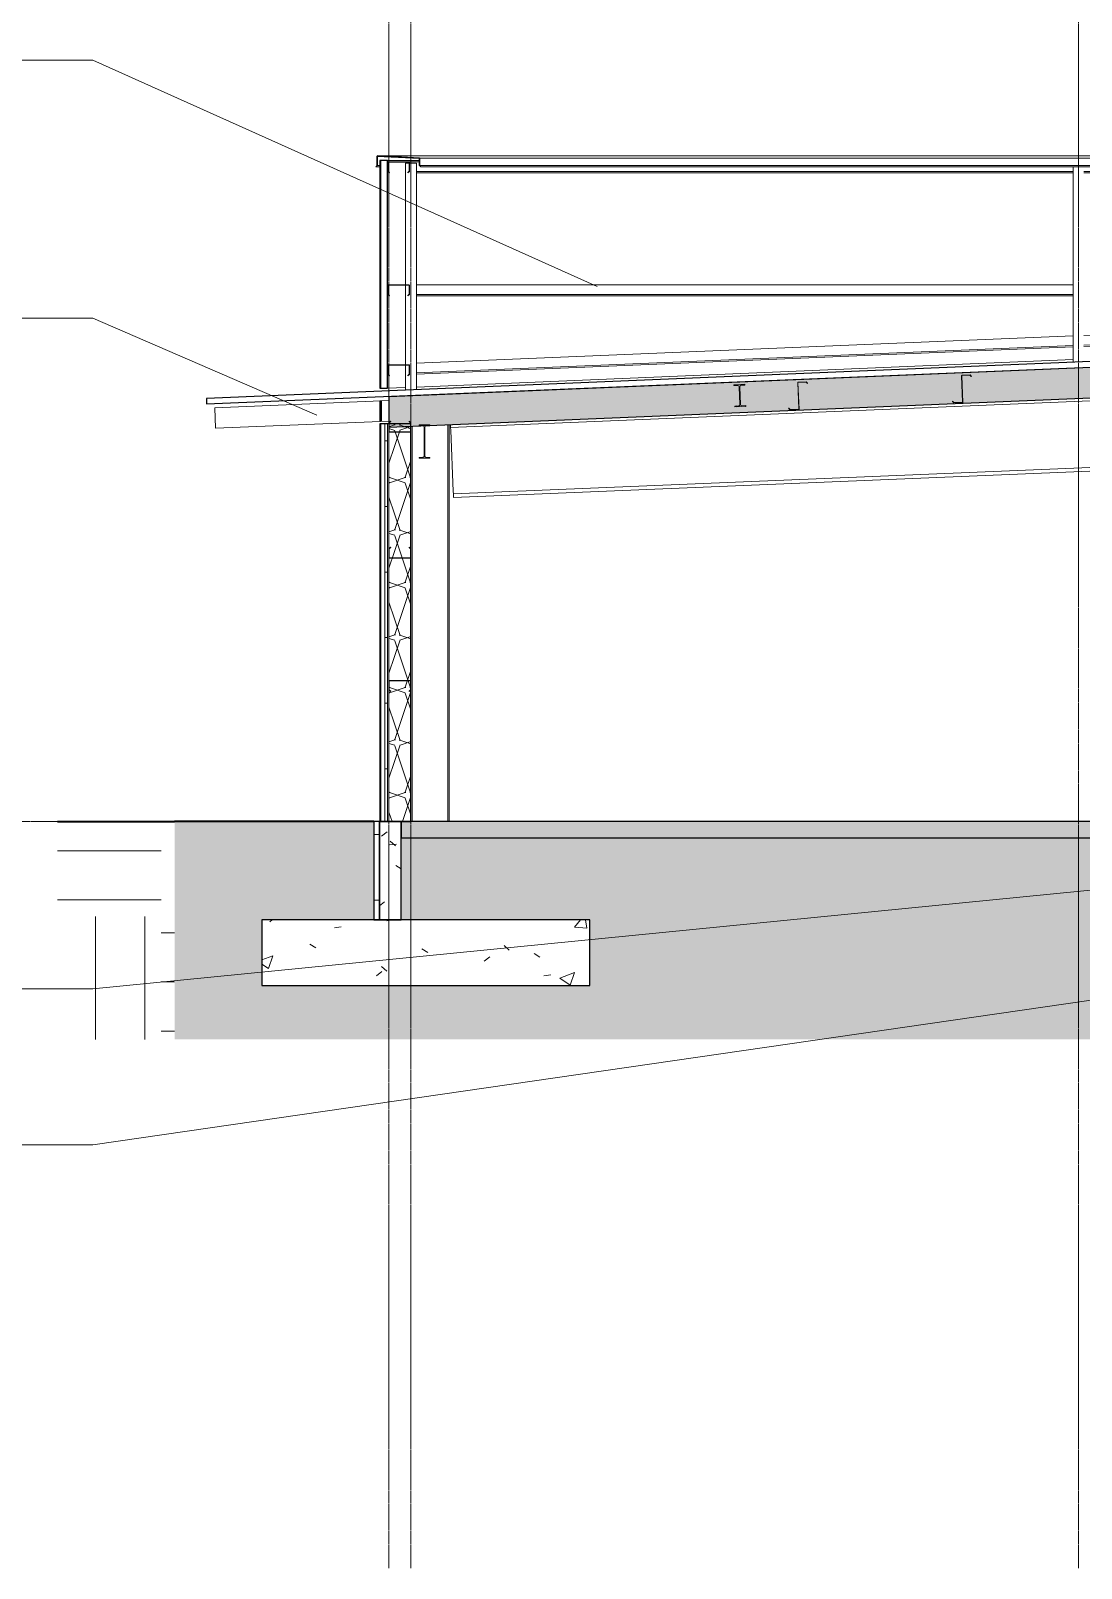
# Model space of a CAD drawing. Header units: inches. Extents: x -23445 to -52, y -314 to 853.
# Drawn here: x -5341 to -4957, y -273 to 289 of the extents above; entities that cross this region are included whole.
import ezdxf

# ---------------------------------------------------------------- set-up
doc = ezdxf.new("R2010")
doc.units = ezdxf.units.IN
doc.header["$MEASUREMENT"] = 0
doc.linetypes.add('Grid Line 1_2_', pattern=[0.8749999999999999, 0.4999999999999999, -0.125, 0.125, -0.125])
for name, color, linetype, lineweight in [('A-ANNO-IDEN', 131, 'Continuous', 9), ('A-CLNG', 13, 'Continuous', 9), ('A-CLNG-PATT', 13, 'Continuous', 9), ('A-FLOR', 192, 'Continuous', 9), ('A-FLOR-LEVL', 51, 'Continuous', 9), ('A-FLOR-PATT', 8, 'Continuous', 25), ('A-ROOF', 132, 'Continuous', 9), ('A-WALL', 113, 'Continuous', 9), ('A-WALL-PATT', 111, 'Continuous', 25), ('C-TOPO', 7, 'Continuous', 9), ('I-WALL', 2, 'Continuous', 9), ('L-SITE-WALL', 31, 'Continuous', 9), ('S-BEAM', 12, 'Continuous', 9), ('S-COLS', 52, 'Continuous', 9), ('S-FNDN', 32, 'Continuous', 9), ('S-GRID', 1, 'Continuous', 9)]:
    doc.layers.add(name, color=color, linetype=linetype, lineweight=lineweight)
pattern_1 = [(49.99999999999999, (-5053.144, 67.247), (55.08540092433552, -4.819842010399984), [5.76, -63.36]), (355, (-5053.144, 67.247), (-10.65568887076341, 57.76853117995548), [4.608000000000001, -50.688]), (100.451, (-5048.553, 66.846), (44.42946763329039, 52.94866132228842), [4.895, -53.848]), (46.184, (-5053.144, 82.60700000000001), (81.96444173651602, -12.71212223907837), [8.64, -95.04]), (96.636, (-5046.314, 81.548), (71.78149636030851, 74.81237833590787), [7.343, -80.77199999999999]), (351.184, (-5053.144, 82.60700000000001), (71.78194683429966, 74.81243234033883), [6.912000000000001, -76.032]), (21, (-5045.464, 78.767), (45.84207144938917, -30.92146111083851), [5.76, -63.36]), (326, (-5045.464, 78.767), (18.68706418402729, 55.69147629738364), [4.608000000000001, -50.688]), (71.45100000000001, (-5041.644, 76.19), (64.52890835799828, 24.77010932808051), [4.895, -53.848]), (37.50000000000001, (-5053.144, 67.247), (0.933894640541661, 25.56681620382889), [2.534, -47.53899999999999, 2.534, -48.922, -50.88]), (37.50000000000001, (-5053.144, 67.247), (0.933894640541661, 25.56681620382889), [-101.53, 2.534, -48.346]), (7.499999999999999, (-5053.144, 67.247), (20.20403996418253, 30.29130269773347), [2.534, -26.803, 2.534, -46.387, -19.392]), (7.499999999999999, (-5053.144, 67.247), (20.20403996418253, 30.29130269773347), [-78.259, 2.534, -16.858]), (327.5, (-5070.27, 67.247), (40.99778450279307, -1.732402627145404), [2.534, -16.666, 2.534, -57.37, -79.488]), (327.5, (-5070.27, 67.247), (40.99778450279307, -1.732402627145404), [-79.104, 2.534, -76.954]), (317.5, (-5077.95, 67.247), (44.78888311775997, 7.687838582048734), [2.534, -22.426, 2.534, -37.248, -56.448]), (317.5, (-5077.95, 67.247), (44.78888311775997, 7.687838582048734), [-64.742, 2.534, -53.91399999999999])]
pattern_2 = [(45, (-5053.144, 67.247), (-19.00703027829439, 19.0070302782944), []), (45, (-5053.144, 96.04700000000001), (-19.00703027829439, 19.0070302782944), [])]
pattern_3 = [(0, (-5053.144, 67.247), (48, 48), [48, -48]), (0, (-5053.144, 85.24700000000001), (48, 48), [48, -48]), (0, (-5053.144, 103.247), (48, 48), [48, -48]), (90, (-5047.144, 109.247), (-48, 48), [48, -48]), (90, (-5029.144, 109.247), (-48, 48), [48, -48]), (90, (-5011.144, 109.247), (-48, 48), [48, -48])]
pattern_4 = [(0, (-5053.144, 67.247), (0, 24), []), (90, (-5053.144, 67.247), (-24, 1.469576158976824e-15), [])]
pattern_5 = [(161.57, (-5052.184, 68.207), (-7.680223697288786, -0.0009795936816989759), [0, -54.643, 6.067, 0]), (18.43, (-5054.104, 68.207), (-7.680223697288786, 0.00097959368169942), [0, -54.643, 6.067, 0]), (108.43, (-5052.184, 68.207), (3.838295292656201, -19.20136532245489), [18.21099999999999, -42.49899999999999]), (71.57, (-5054.104, 68.207), (3.838295292656203, 19.20136532245489), [18.211, -42.499])]

# ---------------------------------------------------------------- blocks, each defined once
blk = doc.blocks.new('Struct_Xcel_Sports Complex_rvt-5-Building Section - East_West looking South _ Fieldhouse')
at = {"layer": 'A-FLOR-PATT', "lineweight": 9}
h = blk.add_hatch(dxfattribs=at)
h.set_pattern_fill('FP_71', style=0, pattern_type=2)
h.set_pattern_definition(pattern_1)
h.paths.add_polyline_path([(24152.18500625958, -5.999999999999317), (26272.89022535242, -5.999999999999317), (26272.89022535242, 0), (22066.14022535249, 0), (22066.14022535249, -5.999999999999317), (23875.71100625957, -5.999999999999317)], flags=0)
at = {"layer": 'A-WALL-PATT', "lineweight": 9}
h = blk.add_hatch(dxfattribs=at)
h.set_pattern_fill('FP_71', style=0, pattern_type=2)
h.set_pattern_definition(pattern_1)
h.paths.add_polyline_path([(22066.14022535249, -35.99999999999999), (22066.14022535249, -3.055902197957038e-10), (22058.14022535249, -3.055902197957038e-10), (22058.14022535249, -35.99999999999999)], flags=0)
at = {"layer": 'S-FNDN'}
h = blk.add_hatch(dxfattribs=at)
h.set_pattern_fill('FP_71', color=256, style=0, pattern_type=2)
h.set_pattern_definition(pattern_1)
h.paths.add_polyline_path([(22015.1402253527, -59.99999999999999), (22135.1402253527, -59.99999999999999), (22135.1402253527, -35.99999999999999), (22015.1402253527, -35.99999999999999)], flags=0)
at = {"layer": 'A-FLOR', "color": 250, "lineweight": 25}
for p, q in [((26272.89022535242, 0), (22066.14022535249, 0)), ((22066.14022535249, 0), (22066.14022535249, -5.999999999999999)), ((22066.14022535249, -5.999999999999999), (26272.89022535242, -5.999999999999999))]:
    blk.add_line(p, q, dxfattribs=at)
at = {"layer": 'L-SITE-WALL', "color": 250, "lineweight": 25}
for p, q in [((22066.14022535249, -3.060485198602691e-10), (22058.14022535249, -3.060485198602691e-10)), ((22058.14022535249, -3.060485198602691e-10), (22058.14022535249, -35.99999999999999)), ((22066.14022535249, -35.99999999999999), (22066.14022535249, -3.060485198602691e-10)), ((22058.14022535249, -35.99999999999999), (22066.14022535249, -35.99999999999999))]:
    blk.add_line(p, q, dxfattribs=at)
at = {"layer": 'S-FNDN', "color": 250, "lineweight": 25}
for p, q in [((22135.1402253527, -35.99999999999999), (22015.1402253527, -35.99999999999999)), ((22015.1402253527, -35.99999999999999), (22015.1402253527, -59.99999999999999)), ((22135.1402253527, -59.99999999999999), (22135.1402253527, -35.99999999999999)), ((22015.1402253527, -59.99999999999999), (22135.1402253527, -59.99999999999999))]:
    blk.add_line(p, q, dxfattribs=at)
blk = doc.blocks.new('W-Wide Flange - 2_-3_ deep-1401636-Building Section - East_West looking South _ Fieldhouse')
at = {"layer": 'S-BEAM'}
for p, q in [((22084.19640942963, 144.0769256014735), (22780.63922535237, 173.0953762649185)), ((22085.20719905524, 119.8179745867912), (22780.63922535237, 148.7943090158357)), ((22085.26381659605, 118.4591536073856), (22780.63922535237, 147.4331289722297)), ((22084.19640942963, 144.0769256014735), (22084.15041165146, 145.1808722777386)), ((22084.23346061443, 143.1876971664213), (22084.19640942963, 144.0769256014735)), ((22085.17014787045, 120.7072030218434), (22084.23346061443, 143.1876971664213)), ((22085.20719905524, 119.8179745867912), (22085.17014787045, 120.7072030218434)), ((22085.26381659605, 118.4591536073856), (22085.20719905524, 119.8179745867912))]:
    blk.add_line(p, q, dxfattribs=at)
blk = doc.blocks.new('Girt_C - 8_D-1405485-Building Section - East_West looking South _ Fieldhouse')
at = {"layer": 'S-BEAM', "lineweight": 15}
for p, q in [((22061.64022535244, 51.36718749999887), (22061.64022535244, 48.05468750000016)), ((22061.74960035244, 48.10568990011085), (22061.74960035244, 51.37128304538593)), ((22061.82766889942, 51.44531250000032), (22069.452752639, 51.44531250000051)), ((22069.45272535244, 51.55468750000034), (22061.82772535244, 51.55468749999889)), ((22069.53085035244, 51.37005587879139), (22069.53085035244, 48.10568990011092)), ((22069.64022535244, 48.05468750000033), (22069.64022535244, 51.36718750000052)), ((22061.64022535244, 48.05468750000016), (22062.21584830579, 47.57168249214367)), ((22062.2861532006, 47.65546860310981), (22061.74960035244, 48.10568990011085)), ((22062.21584830579, 47.57168249214367), (22062.2861532006, 47.65546860310981)), ((22069.53085035244, 48.10568990011092), (22068.99538712529, 47.6563829037015)), ((22068.99538712529, 47.6563829037015), (22069.0656920201, 47.57259679273544)), ((22069.0656920201, 47.57259679273544), (22069.64022535244, 48.05468750000033))]:
    blk.add_line(p, q, dxfattribs=at)
for centre, radius, start, end in [((22061.82772535244, 51.36718749999889), 0.1875, 90, 180.0000000000062), ((22061.82766889942, 51.36713376534166), 0.07817873465620377, 90, 176.9576382926967), ((22069.45272535244, 51.36718750000052), 0.1875, 0, 90), ((22069.452752639, 51.36716115802727), 0.07815134197517182, 2.122717617997713, 90)]:
    blk.add_arc(centre, radius, start, end, dxfattribs=at)
blk = doc.blocks.new('Girt_C - 8_D-1405486-Building Section - East_West looking South _ Fieldhouse')
at = {"layer": 'S-BEAM'}
h = blk.add_hatch(dxfattribs=at)
h.set_pattern_fill('FP_59', color=256, style=0, pattern_type=2)
h.set_pattern_definition(pattern_2)
h.paths.add_polyline_path([(22061.8277253525, 96.32031249999918), (22069.4527253525, 96.32031250000122), (22069.45278180552, 96.42968749999895), (22061.82769806594, 96.42968749999895)], flags=0)
h.paths.add_polyline_path([(22069.5308503525, 96.50371695461385), (22069.64022535251, 96.50781250000054), (22069.64022535251, 99.82031250000009), (22069.06460239915, 100.3033175078559), (22068.99429750435, 100.2195313968899), (22069.53085035251, 99.76931009988888)], flags=0)
h.paths.add_polyline_path([(22061.7496003525, 96.50494412120892), (22061.7496003525, 99.76931009988888), (22062.28506357966, 100.2186170962978), (22062.21475868484, 100.3024032072645), (22061.6402253525, 99.8203124999994), (22061.6402253525, 96.50781249999918)], flags=0)
at = {"layer": 'S-BEAM', "lineweight": 15}
for p, q in [((22062.21475868485, 100.3024032072636), (22061.64022535251, 99.8203124999987)), ((22061.64022535251, 99.8203124999987), (22061.64022535251, 96.50781249999854)), ((22061.74960035251, 99.76931009988814), (22062.28506357966, 100.2186170962976)), ((22061.74960035251, 96.50494412120767), (22061.74960035251, 99.76931009988814)), ((22069.45278180552, 96.42968749999872), (22061.82769806594, 96.42968749999852)), ((22061.82772535251, 96.3203124999987), (22069.45272535251, 96.32031250000014)), ((22062.28506357966, 100.2186170962976), (22062.21475868485, 100.3024032072636)), ((22069.06460239915, 100.3033175078554), (22068.99429750435, 100.2195313968892)), ((22068.99429750435, 100.2195313968892), (22069.53085035251, 99.76931009988819)), ((22069.64022535251, 99.82031249999888), (22069.06460239915, 100.3033175078554)), ((22069.53085035251, 99.76931009988819), (22069.5308503525, 96.50371695461311)), ((22069.64022535251, 96.50781250000016), (22069.64022535251, 99.82031249999888))]:
    blk.add_line(p, q, dxfattribs=at)
for centre, radius, start, end in [((22061.82772535251, 96.50781249999854), 0.1875, 180, 269.9999999999996), ((22061.82769806594, 96.50783884197179), 0.07815134197153384, 182.122717617914, 269.9999999999996), ((22069.45272535251, 96.50781250000014), 0.1875, 269.9999999999996, 4.342517325091522e-12), ((22069.45278180552, 96.50786623465736), 0.07817873465601069, 269.9999999999996, 356.9576382926978)]:
    blk.add_arc(centre, radius, start, end, dxfattribs=at)
blk = doc.blocks.new('Girt_C - 8_D-1405601-Building Section - East_West looking South _ Fieldhouse')
at = {"layer": 'S-BEAM'}
for p, q in [((22067.90208445955, 241.1093750001016), (22067.90208445955, 241.2026221351871)), ((22067.90208445955, 240.8263715670162), (22067.90208445955, 241.1093750001016)), ((22072.7652253524, 241.296875000103), (22068.95272535252, 241.296875000103)), ((22071.68522535232, 237.7968750001014), (22311.89022535241, 237.7968750001014)), ((22311.89022535241, 237.3147842928365), (22071.68522535232, 237.3147842928365)), ((22315.89022535241, 237.7968750001014), (22553.14022535241, 237.7968750001014)), ((22553.14022535241, 237.3147842928364), (22315.89022535241, 237.3147842928365)), ((22557.14022535241, 237.7968750001014), (22691.76522535241, 237.7968750001014)), ((22691.76522535241, 237.3147842928364), (22557.14022535241, 237.3147842928364)), ((22691.76522535241, 239.4558058261849), (22691.76522535241, 237.7968750001014)), ((22691.76522535241, 237.7968750001014), (22691.76522535241, 237.3147842928364))]:
    blk.add_line(p, q, dxfattribs=at)
blk = doc.blocks.new('Girt_C - 8_D-1405602-Building Section - East_West looking South _ Fieldhouse')
at = {"layer": 'S-BEAM'}
for p, q in [((22691.5998441478, 193.4349938340947), (22557.14022535241, 187.8325097176197)), ((22691.5998441478, 193.434993834094), (22691.60764987493, 193.2476563828892)), ((22691.60764987493, 193.2476563828892), (22691.74555105429, 189.9380280782706)), ((22553.14022535241, 187.6658430509543), (22315.89022535241, 177.7804263842877)), ((22557.14022535241, 184.3294728406924), (22691.74555105429, 189.9380280782706)), ((22691.76562075303, 189.4563553084118), (22557.14022535241, 183.8469638333859)), ((22691.74555105429, 189.9380280782706), (22691.76562075303, 189.4563553084118)), ((22315.87446744607, 174.2767329279281), (22553.14022535241, 184.1628061740257)), ((22553.14022535241, 183.6802971667192), (22315.87486375481, 173.7942404334858)), ((22311.89022535241, 177.6137597176203), (22071.67485119246, 167.604785794288)), ((22071.67771726692, 164.1018683371302), (22311.90494375957, 174.1113361076573)), ((22311.90494375957, 173.6288271003508), (22071.6781120406, 163.6193757787268))]:
    blk.add_line(p, q, dxfattribs=at)
blk = doc.blocks.new('Girt_C - 8_D-1405603-Building Section - East_West looking South _ Fieldhouse')
at = {"layer": 'S-BEAM', "lineweight": 15}
for p, q in [((22061.14022535252, 241.1093750001), (22061.14022535252, 237.7968750001014)), ((22061.14022535252, 237.7968750001014), (22061.71584830588, 237.3138699922448)), ((22061.24960035252, 237.847877400212), (22061.24960035253, 241.1134705454871)), ((22061.78615320069, 237.397656103211), (22061.24960035252, 237.847877400212)), ((22061.32766889951, 241.1875000001015), (22068.95275263909, 241.1875000001017)), ((22068.95272535252, 241.2968750001015), (22061.32772535252, 241.2968750001001)), ((22061.71584830588, 237.3138699922448), (22061.78615320069, 237.397656103211)), ((22069.03085035252, 237.8478774002121), (22068.49538712537, 237.3985704038027)), ((22068.49538712537, 237.3985704038027), (22068.56569202018, 237.3147842928366)), ((22068.56569202018, 237.3147842928366), (22069.14022535252, 237.7968750001015)), ((22069.03085035252, 241.1122433788925), (22069.03085035252, 237.8478774002121)), ((22069.14022535252, 237.7968750001015), (22069.14022535252, 241.1093750001017))]:
    blk.add_line(p, q, dxfattribs=at)
for centre, radius, start, end in [((22061.32772535252, 241.1093750001), 0.1875, 90, 180), ((22061.32766889951, 241.1093212654428), 0.07817873465601069, 90, 176.95763829269), ((22068.95272535252, 241.1093750001017), 0.1875, 0, 90), ((22068.95275263909, 241.1093486581284), 0.07815134197153384, 2.122717617914414, 90)]:
    blk.add_arc(centre, radius, start, end, dxfattribs=at)
blk = doc.blocks.new('Girt_C - 8_D-1405494-Building Section - East_West looking South _ Fieldhouse')
at = {"layer": 'S-BEAM', "lineweight": 15}
for p, q in [((22061.14022535254, 166.867187500207), (22061.14022535254, 163.5546875002083)), ((22061.14022535254, 163.5546875002083), (22061.7158483059, 163.0716824923518)), ((22061.24960035254, 163.605689900319), (22061.24960035254, 166.8712830455941)), ((22061.7861532007, 163.1554686033179), (22061.24960035254, 163.605689900319)), ((22061.32766889952, 166.9453125002085), (22068.95275263911, 166.9453125002086)), ((22068.95272535254, 167.0546875002084), (22061.32772535254, 167.054687500207)), ((22061.7158483059, 163.0716824923518), (22061.7861532007, 163.1554686033179)), ((22069.03085035254, 163.605689900319), (22068.4953871254, 163.1563829039096)), ((22068.4953871254, 163.1563829039096), (22068.56569202021, 163.0725967929436)), ((22068.56569202021, 163.0725967929436), (22069.14022535254, 163.5546875002085)), ((22069.03085035254, 166.8700558789995), (22069.03085035254, 163.605689900319)), ((22069.14022535254, 163.5546875002085), (22069.14022535254, 166.8671875002086))]:
    blk.add_line(p, q, dxfattribs=at)
for centre, radius, start, end in [((22061.32772535254, 166.867187500207), 0.1875, 90, 180.0000000000083), ((22061.32766889952, 166.8671337655498), 0.07817873465620377, 90, 176.957638292701), ((22068.95272535254, 166.8671875002086), 0.1875, 0, 90), ((22068.95275263911, 166.8671611582354), 0.07815134197517182, 2.122717618013137, 90)]:
    blk.add_arc(centre, radius, start, end, dxfattribs=at)
blk = doc.blocks.new('W-Wide Flange - W12X19-1098423-Building Section - East_West looking South _ Fieldhouse')
at = {"layer": 'S-BEAM'}
h = blk.add_hatch(dxfattribs=at)
h.set_pattern_fill('FP_59', color=256, style=0, pattern_type=2)
h.set_pattern_definition(pattern_2)
h.paths.add_polyline_path([(22072.63522535241, 132.8520833331402), (22076.64522535241, 132.8520833331402), (22076.64522535241, 133.2020833331399), (22075.28272535241, 133.2020833331399), (22074.91149429228, 133.3558522730173), (22074.75772535241, 133.7270833331404), (22074.75772535241, 144.1770833331405), (22074.91149429228, 144.5483143932636), (22075.28272535241, 144.7020833331403), (22076.64522535241, 144.7020833331403), (22076.64522535241, 145.05208333314), (22072.63522535241, 145.05208333314), (22072.63522535241, 144.7020833331403), (22073.99772535241, 144.7020833331403), (22074.36895641253, 144.5483143932636), (22074.52272535241, 144.1770833331405), (22074.52272535241, 133.7270833331404), (22074.36895641253, 133.3558522730173), (22073.99772535241, 133.2020833331399), (22072.63522535241, 133.2020833331399)], flags=0)
at = {"layer": 'S-BEAM', "lineweight": 15}
for p, q in [((22076.64522535241, 145.0520833331399), (22072.63522535241, 145.0520833331399)), ((22072.63522535241, 145.0520833331399), (22072.63522535241, 144.7020833331399)), ((22072.63522535241, 144.7020833331399), (22073.99772535241, 144.7020833331399)), ((22074.52272535241, 144.1770833331399), (22074.52272535241, 133.7270833331399)), ((22074.75772535241, 133.7270833331399), (22074.75772535241, 144.1770833331399)), ((22075.28272535241, 144.7020833331399), (22076.64522535241, 144.7020833331399)), ((22076.64522535241, 144.7020833331399), (22076.64522535241, 145.0520833331399)), ((22073.99772535241, 133.2020833331399), (22072.63522535241, 133.2020833331399)), ((22072.63522535241, 133.2020833331399), (22072.63522535241, 132.8520833331399)), ((22072.63522535241, 132.8520833331399), (22076.64522535241, 132.8520833331399)), ((22076.64522535241, 133.2020833331399), (22075.28272535241, 133.2020833331399)), ((22076.64522535241, 132.8520833331399), (22076.64522535241, 133.2020833331399))]:
    blk.add_line(p, q, dxfattribs=at)
for centre, radius, start, end in [((22073.99772535241, 144.1770833331399), 0.5249999999978172, 0, 90), ((22075.28272535241, 144.1770833331399), 0.5250000000014552, 90, 180), ((22073.99772535241, 133.7270833331399), 0.5249999999978172, 269.9999999999996, 0), ((22075.28272535241, 133.7270833331399), 0.5250000000014552, 180, 269.9999999999996)]:
    blk.add_arc(centre, radius, start, end, dxfattribs=at)
blk = doc.blocks.new('Girt_Z - 10_D-1390502-Building Section - East_West looking South _ Fieldhouse')
at = {"layer": 'S-BEAM', "lineweight": 15}
for p, q in [((22331.05167154427, 165.5447556679084), (22331.45236788729, 155.9280434353159)), ((22331.56945144412, 155.7453157290174), (22331.16095058819, 165.5493362716449)), ((22334.16615667055, 165.8621885713386), (22331.23120326834, 165.7398988462466)), ((22331.23289071705, 165.6304992542056), (22334.11975182662, 165.7507851337709)), ((22334.11975182662, 165.7507851337709), (22334.59096093252, 165.2344910091054)), ((22334.67174757599, 165.3082230161486), (22334.16615667055, 165.8621885713386)), ((22334.59096093252, 165.2344910091054), (22334.67174757599, 165.3082230161486)), ((22327.77257306047, 156.232510202847), (22327.691786417, 156.1587781958038)), ((22327.691786417, 156.1587781958038), (22328.19737732244, 155.6048126406138)), ((22328.24378216637, 155.7162160781815), (22327.77257306047, 156.232510202847)), ((22328.19737732244, 155.6048126406138), (22331.56945144412, 155.7453157290174)), ((22331.38165264694, 155.8469606815387), (22328.24378216637, 155.7162160781815))]:
    blk.add_line(p, q, dxfattribs=at)
for centre, radius, start, end in [((22331.23900899547, 165.5525613950419), 0.1874999999984359, 92.38594402969582, 182.3859440303956), ((22331.23903417866, 165.5525897545812), 0.07815134197101466, 94.50866164822588, 182.3859440303747), ((22331.37425692788, 155.9247888120072), 0.0781787346586504, 275.4283057379613, 2.38594403039141)]:
    blk.add_arc(centre, radius, start, end, dxfattribs=at)
blk = doc.blocks.new('Girt_C - 8_D-V203-Building Section - East_West looking South _ Fieldhouse')
at = {"layer": 'S-BEAM', "lineweight": 15}
for p, q in [((22061.1402253525, 196.1093750001001), (22061.1402253525, 192.7968750001014)), ((22061.1402253525, 192.7968750001014), (22061.71584830586, 192.3138699922449)), ((22061.2496003525, 192.8478774002121), (22061.2496003525, 196.1134705454872)), ((22061.78615320066, 192.3976561032111), (22061.2496003525, 192.8478774002121)), ((22061.32766889948, 196.1875000001016), (22068.95275263907, 196.1875000001017)), ((22068.9527253525, 196.2968750001016), (22061.3277253525, 196.2968750001002)), ((22061.71584830586, 192.3138699922449), (22061.78615320066, 192.3976561032111)), ((22069.0308503525, 192.8478774002122), (22068.49538712535, 192.3985704038028)), ((22068.49538712535, 192.3985704038028), (22068.56569202016, 192.3147842928367)), ((22068.56569202016, 192.3147842928367), (22069.1402253525, 192.7968750001016)), ((22069.0308503525, 196.1122433788926), (22069.0308503525, 192.8478774002122)), ((22069.1402253525, 192.7968750001016), (22069.1402253525, 196.1093750001017))]:
    blk.add_line(p, q, dxfattribs=at)
for centre, radius, start, end in [((22061.3277253525, 196.1093750001001), 0.1875, 90, 180), ((22061.32766889948, 196.1093212654429), 0.07817873465601069, 90, 176.95763829269), ((22068.9527253525, 196.1093750001017), 0.1875, 0, 90), ((22068.95275263907, 196.1093486581285), 0.07815134197153384, 2.122717617914414, 90)]:
    blk.add_arc(centre, radius, start, end, dxfattribs=at)
blk = doc.blocks.new('Girt_C - 8_D-1405609-Building Section - East_West looking South _ Fieldhouse')
at = {"layer": 'S-BEAM'}
for p, q in [((22311.89022535242, 196.2968750001031), (22071.68522535233, 196.2968750001031)), ((22071.68522535232, 192.7968750001015), (22311.89022535241, 192.7968750001015)), ((22311.89022535241, 192.3147842928366), (22071.68522535232, 192.3147842928366))]:
    blk.add_line(p, q, dxfattribs=at)
blk = doc.blocks.new('Dimension Lumber - 5_5 x 7_5 Glulam-1403168-Building Section - East_West looking South _ Fieldhouse')
at = {"layer": 'S-BEAM'}
for p, q in [((21997.89470969089, 151.3504444409593), (22061.61960332881, 154.005648342539)), ((21998.20693877623, 143.8569463927667), (21997.89470969089, 151.3504444409593)), ((22061.61960332881, 146.4991407491238), (21998.20693877623, 143.8569463927667))]:
    blk.add_line(p, q, dxfattribs=at)
blk = doc.blocks.new('W-Wide Flange - W8X15-1355454-Building Section - East_West looking South _ Fieldhouse')
at = {"layer": 'S-BEAM'}
h = blk.add_hatch(dxfattribs=at)
h.set_pattern_fill('FP_59', color=256, style=0, pattern_type=2)
h.set_pattern_definition(pattern_2)
h.paths.add_polyline_path([(22188.16233385179, 151.6616590762109), (22192.16885747488, 151.8285975605067), (22192.1557438533, 152.1433244785308), (22190.77194454706, 152.0856661741045), (22190.41439772699, 152.2166091996168), (22190.25416464721, 152.562023681974), (22189.98419056475, 159.0414016609771), (22190.11513359026, 159.3989484810549), (22190.46054807262, 159.5591815608353), (22191.84434737885, 159.6168398652623), (22191.83123375727, 159.9315667832858), (22187.82471013417, 159.76462829899), (22187.83782375576, 159.4499013809665), (22189.22162306199, 159.5075596853929), (22189.57916988206, 159.3766166598799), (22189.73940296184, 159.0312021775226), (22190.0093770443, 152.5518241985189), (22189.87843401879, 152.1942773784418), (22189.53301953643, 152.0340442986614), (22188.1492202302, 151.976385994235)], flags=0)
at = {"layer": 'S-BEAM', "lineweight": 15}
for p, q in [((22191.83123375726, 159.9315667832853), (22187.82471013417, 159.7646282989895)), ((22187.82471013417, 159.7646282989895), (22187.83782375575, 159.4499013809654)), ((22187.83782375575, 159.4499013809654), (22189.22162306198, 159.5075596853918)), ((22189.73940296184, 159.0312021775227), (22190.00937704429, 152.5518241985188)), ((22190.2541646472, 152.5620236819732), (22189.98419056474, 159.0414016609771)), ((22190.46054807261, 159.5591815608349), (22191.84434737885, 159.6168398652613)), ((22191.84434737885, 159.6168398652613), (22191.83123375726, 159.9315667832853)), ((22189.53301953643, 152.034044298661), (22188.1492202302, 151.9763859942346)), ((22188.1492202302, 151.9763859942346), (22188.16233385178, 151.6616590762105)), ((22192.15574385329, 152.1433244785304), (22190.77194454706, 152.0856661741041)), ((22192.16885747488, 151.8285975605063), (22192.15574385329, 152.1433244785304)), ((22188.16233385178, 151.6616590762105), (22192.16885747488, 151.8285975605063))]:
    blk.add_line(p, q, dxfattribs=at)
for centre, radius, start, end in [((22189.24233425798, 159.0104909815283), 0.4974999999986913, 2.385944030390158, 92.38594403030177), ((22190.48125926861, 159.0621128569714), 0.4975000000024776, 92.38594403070222, 182.3859440303906), ((22189.51230834043, 152.5311130025244), 0.4974999999986913, 272.3859440303014, 2.385944030390158), ((22190.75123335107, 152.5827348779675), 0.4975000000023261, 182.3859440303865, 272.385944030284)]:
    blk.add_arc(centre, radius, start, end, dxfattribs=at)
blk = doc.blocks.new('Girt_C - 8_D-V209-Building Section - East_West looking South _ Fieldhouse')
at = {"layer": 'S-BEAM'}
h = blk.add_hatch(dxfattribs=at)
h.set_pattern_fill('FP_59', color=256, style=0, pattern_type=2)
h.set_pattern_definition(pattern_2)
h.paths.add_polyline_path([(22061.8277253525, 142.437500000205), (22069.4527253525, 142.437500000207), (22069.45278180552, 142.5468750002054), (22061.82769806594, 142.5468750002054)], flags=0)
h.paths.add_polyline_path([(22069.5308503525, 142.6209044548197), (22069.64022535251, 142.6250000002063), (22069.64022535251, 145.9375000002059), (22069.06460239915, 146.4205050080624), (22068.99429750435, 146.3367188970957), (22069.53085035251, 145.8864976000947)], flags=0)
h.paths.add_polyline_path([(22061.7496003525, 142.6221316214147), (22061.7496003525, 145.8864976000947), (22062.28506357966, 146.3358045965036), (22062.21475868484, 146.4195907074703), (22061.6402253525, 145.9375000002052), (22061.6402253525, 142.6250000002057)], flags=0)
at = {"layer": 'S-BEAM', "lineweight": 15}
for p, q in [((22062.21475868485, 146.4195907074694), (22061.64022535251, 145.9375000002045)), ((22061.74960035251, 145.8864976000939), (22062.28506357966, 146.3358045965034)), ((22062.28506357966, 146.3358045965034), (22062.21475868485, 146.4195907074694)), ((22069.06460239915, 146.4205050080612), (22068.99429750435, 146.336718897095)), ((22068.99429750435, 146.336718897095), (22069.53085035251, 145.886497600094)), ((22069.64022535251, 145.9375000002047), (22069.06460239915, 146.4205050080612)), ((22061.64022535251, 145.9375000002045), (22061.64022535251, 142.6250000002043)), ((22061.74960035251, 142.6221316214135), (22061.74960035251, 145.8864976000939)), ((22069.45278180552, 142.5468750002045), (22061.82769806594, 142.5468750002043)), ((22061.82772535251, 142.4375000002045), (22069.45272535251, 142.4375000002059)), ((22069.53085035251, 145.886497600094), (22069.5308503525, 142.6209044548189)), ((22069.64022535251, 142.6250000002059), (22069.64022535251, 145.9375000002047))]:
    blk.add_line(p, q, dxfattribs=at)
for centre, radius, start, end in [((22061.82772535251, 142.6250000002043), 0.1875, 180, 269.9999999999996), ((22061.82769806594, 142.6250263421776), 0.07815134197153384, 182.122717617914, 269.9999999999996), ((22069.45272535251, 142.6250000002059), 0.1875, 269.9999999999996, 0), ((22069.45278180552, 142.6250537348631), 0.07817873465601069, 269.9999999999996, 356.9576382927082)]:
    blk.add_arc(centre, radius, start, end, dxfattribs=at)

msp = doc.modelspace()

# ---------------------------------------------------------------- hatches: boundary and pattern name
at = {"layer": 'A-CLNG-PATT'}
h = msp.add_hatch(dxfattribs=at)
h.set_pattern_fill('FP_66', color=256, style=0, pattern_type=2)
h.set_pattern_definition(pattern_5)
h.paths.add_polyline_path([(-5209.828303621245, 144.2420885976287), (-4472.557681597562, 174.9616978486151), (-4472.557681597562, 186.0963507788474), (-5209.828303621245, 155.3767415278603), (-5209.828303621245, 154.6459206600277)], flags=0)
at = {"layer": 'A-WALL-PATT', "lineweight": 9}
h = msp.add_hatch(dxfattribs=at)
h.set_pattern_fill('FP_65', color=256, style=0, pattern_type=2)
h.set_pattern_definition(pattern_4)
h.paths.add_polyline_path([(-5211.307681597526, 0), (-5210.307681597526, 0), (-5210.307681597526, 145.4999999999993), (-5211.307681597526, 145.4999999999993), (-5211.307681597526, 76.52392066002743)], flags=0)
h = msp.add_hatch(dxfattribs=at)
h.set_pattern_fill('FP_66', color=256, style=0, pattern_type=2)
h.set_pattern_definition(pattern_5)
h.paths.add_polyline_path([(-5209.807681597522, 0), (-5201.807681597526, 0), (-5201.807681597526, 145.4999999999993), (-5209.807681597522, 145.4999999999993), (-5209.807681597522, 76.52392066002743)], flags=0)
h = msp.add_hatch(dxfattribs=at)
h.set_pattern_fill('FP_65', color=256, style=0, pattern_type=2)
h.set_pattern_definition(pattern_4)
h.paths.add_polyline_path([(-5213.307681597562, -35.99999999999999), (-5213.307681597562, -3.055902197957038e-10), (-5215.307681597558, -3.055902197957038e-10), (-5215.307681597558, -35.99999999999999)], flags=0)
at = {"layer": 'C-TOPO'}
h = msp.add_hatch(dxfattribs=at)
h.set_pattern_fill('FP_61', color=256, style=0, pattern_type=2)
h.set_pattern_definition(pattern_3)
h.paths.add_polyline_path([(-5306.140288147086, -79.72007933997246), (-5288.212681597448, -79.72007933997246), (-5288.212681597448, 0), (-5331.054900690484, 0), (-5331.054900690484, -79.72007933997246)], flags=0)
h = msp.add_hatch(dxfattribs=at)
h.set_pattern_fill('FP_61', color=256, style=0, pattern_type=2)
h.set_pattern_definition(pattern_3)
h.paths.add_polyline_path([(-4416.057681597646, -79.72007933997246), (-907.4709006904814, -79.72007933997246), (-907.4709006904814, 0), (-984.5576815976201, -3.055902197957038e-10), (-984.5576815976201, -35.99999999999999), (-963.0576815976347, -35.99999999999999), (-963.0576815976347, -59.99999999999999), (-1047.057681597635, -59.99999999999999), (-1047.057681597635, -35.99999999999999), (-998.557681597631, -35.99999999999999), (-998.557681597631, -5.999999999999317), (-1534.182681597635, -5.999999999999317), (-1534.182681597635, -12), (-1511.057681597638, -12), (-1511.057681597638, -35.99999999999999), (-1649.057681597638, -35.99999999999999), (-1649.057681597638, -12), (-1615.932681597635, -12), (-1615.932681597635, -5.999999999999317), (-1883.182681597631, -5.999999999999317), (-1883.182681597631, -12), (-1800.557681597638, -12), (-1800.557681597638, -35.99999999999999), (-1938.557681597638, -35.99999999999999), (-1938.557681597638, -12), (-1964.307681597635, -12), (-1964.307681597635, -5.999999999999317), (-5205.307681597566, -5.999999999999317), (-5205.307681597566, -35.99999999999999), (-5136.307681597355, -35.99999999999999), (-5136.307681597355, -59.99999999999999), (-5256.307681597355, -59.99999999999999), (-5256.307681597355, -35.99999999999999), (-5215.307681597558, -35.99999999999999), (-5215.307681597558, -3.055902197957038e-10), (-5288.212681597455, 0), (-5288.212681597455, -79.72007933997246), (-4501.632900690482, -79.72007933997246)], flags=0)
h.paths.add_polyline_path([(-2517.557681597638, -35.99999999999999), (-2517.557681597638, -12), (-2379.557681597638, -12), (-2379.557681597638, -35.99999999999999), (-2428.077900690481, -35.99999999999999)], flags=0)
h.paths.add_polyline_path([(-4416.057681597646, -35.99999999999999), (-4536.057681597646, -35.99999999999999), (-4536.057681597646, -12), (-4416.057681597646, -12)], flags=0)
h.paths.add_polyline_path([(-3675.557681597642, -35.99999999999999), (-3675.557681597642, -12), (-3537.557681597642, -12), (-3537.557681597642, -35.99999999999999), (-3672.210900690483, -35.99999999999999)], flags=0)
h.paths.add_polyline_path([(-4254.557681597642, -35.99999999999999), (-4254.557681597642, -12), (-4116.557681597638, -12), (-4116.557681597638, -35.99999999999999), (-4225.15890069048, -35.99999999999999)], flags=0)
h.paths.add_polyline_path([(-2090.057681597638, -35.99999999999999), (-2228.057681597638, -35.99999999999999), (-2228.057681597638, -12), (-2090.057681597638, -12)], flags=0)
h.paths.add_polyline_path([(-1359.557681597638, -35.99999999999999), (-1359.557681597638, -12), (-1221.557681597638, -12), (-1221.557681597638, -35.99999999999999), (-1347.721089849452, -35.99999999999999)], flags=0)
h.paths.add_polyline_path([(-3948.684900690481, -35.99999999999999), (-3965.057681597642, -35.99999999999999), (-3965.057681597642, -12), (-3827.057681597642, -12), (-3827.057681597642, -35.99999999999999)], flags=0)
h.paths.add_polyline_path([(-3248.057681597638, -35.99999999999999), (-3386.057681597638, -35.99999999999999), (-3386.057681597638, -12), (-3248.057681597638, -12)], flags=0)
h.paths.add_polyline_path([(-2669.057681597642, -35.99999999999999), (-2807.057681597642, -35.99999999999999), (-2807.057681597642, -12), (-2669.057681597642, -12)], flags=0)
h.paths.add_polyline_path([(-3096.557681597642, -35.99999999999999), (-3096.557681597642, -12), (-2958.557681597642, -12), (-2958.557681597642, -35.99999999999999)], flags=0)

# ---------------------------------------------------------------- linework, layer by layer
at = {"layer": 'A-ANNO-IDEN', "color": 153}
for p, q in [((-5318.178027852678, 278.4333085414004), (-5354.932289417931, 278.4333085414004)), ((-5133.693402917521, 195.6964618852765), (-5318.178027852678, 278.4333085414004)), ((-5318.178027796093, 184.1538904969178), (-5354.932289417186, 184.1538904945911)), ((-5236.157695104484, 148.6040172182428), (-5318.178027796093, 184.1538904969178)), ((-4450.973508819829, 24.54243091618167), (-5318.178027852678, -61.16881421647235)), ((-4438.667866658827, 9.140214359437378), (-5318.178027852678, -118.3071046745109)), ((-5318.178027852678, -61.16881421647235), (-5354.932289417935, -61.16881421647233)), ((-5318.178027852678, -118.3071046745109), (-5354.932289417935, -118.3071046745109))]:
    msp.add_line(p, q, dxfattribs=at)
at = {"layer": 'A-CLNG', "lineweight": 25}
for p, q in [((-4472.807681597391, 186.0859341121876), (-5209.828303621245, 155.3767415278603)), ((-5209.828303621245, 144.2420885976277), (-4472.807681597391, 174.951281181955)), ((-5209.828303621245, 155.3767415278603), (-5209.828303621245, 144.2420885976277))]:
    msp.add_line(p, q, dxfattribs=at)
at = {"layer": 'A-FLOR-LEVL', "linetype": 'Grid Line 1_2_'}
msp.add_line((-5524.488876057319, 0), (-100.0385853263942, 0), dxfattribs=at)
at = {"layer": 'A-ROOF', "lineweight": 25}
for p, q in [((-4460.745181599716, 188.7204819703666), (-5276.557681598122, 154.7282944704301)), ((-5276.557681598122, 152.7265591121861), (-4460.745181599716, 186.7187466121225)), ((-5276.557681598122, 154.7282944704301), (-5276.557681598122, 152.7265591121861))]:
    msp.add_line(p, q, dxfattribs=at)
at = {"layer": 'A-WALL', "lineweight": 25}
for p, q in [((-5214.120181597646, 243.5000000000036), (-5214.120181597646, 240.0000000000033)), ((-5198.620181597646, 242.6876794211166), (-5214.120181597646, 243.5000000000036)), ((-5214.057681597646, 239.9741116523541), (-5214.057681597646, 243.4341387421736)), ((-5214.057681597646, 243.4341387421736), (-5198.682681597642, 242.6283691356967)), ((-5198.682681597642, 242.6283691356967), (-5198.682681597642, 239.9741116523547)), ((-5198.620181597646, 240.0000000000037), (-5198.620181597646, 242.6876794211166)), ((-5214.120181597646, 240.0000000000033), (-5214.620181597649, 239.4999999999992)), ((-5214.620181597649, 239.4999999999992), (-5214.575987423825, 239.4558058261762)), ((-5214.575987423825, 239.4558058261762), (-5214.057681597646, 239.9741116523541)), ((-5213.120181597646, 241.8308789968665), (-5213.120181597646, 158.5)), ((-5210.307681597646, 241.8308789968665), (-5213.120181597646, 241.8308789968665)), ((-5210.307681597646, 158.5), (-5210.307681597646, 241.8308789968665)), ((-5198.682681597642, 239.9741116523547), (-5198.164375771474, 239.4558058261851)), ((-5198.120181597653, 239.5000000000074), (-5198.620181597646, 240.0000000000037)), ((-5198.164375771474, 239.4558058261851), (-5198.120181597653, 239.5000000000074)), ((-5213.120181597646, 158.5), (-5210.307681597646, 158.5)), ((-5201.807681597526, 145.4999999999995), (-5213.120181597526, 145.4999999999995)), ((-5213.120181597526, 145.4999999999995), (-5213.120181597526, 0)), ((-5201.807681597526, 0), (-5201.807681597526, 145.4999999999995)), ((-5213.120181597526, 0), (-5201.807681597526, 0))]:
    msp.add_line(p, q, dxfattribs=at)
at = {"layer": 'A-WALL'}
for p, q in [((-4571.682681597642, 243.5000000000036), (-5214.120181597671, 243.5000000000036)), ((-4571.682681597642, 242.6876794211166), (-5198.620181597664, 242.6876794211166)), ((-5213.120181597646, 239.4558058261762), (-5214.57598742385, 239.4558058261762)), ((-5213.120181597646, 239.9741116523541), (-5214.057681597675, 239.9741116523541)), ((-5212.807681597646, 158.5), (-5212.807681597646, 241.8308789968665)), ((-5198.682681597664, 241.7500000000038), (-5210.307681597671, 241.7500000000038)), ((-4571.682681597642, 240.0000000000037), (-5198.620181597664, 240.0000000000037)), ((-4571.682681597642, 239.4558058261851), (-5198.164375771488, 239.4558058261851)), ((-4571.682681597642, 239.5000000000074), (-5198.120181597667, 239.5000000000074)), ((-5199.765957111409, 158.9288173365341), (-4959.54630883443, 168.9379693480748)), ((-5210.307681597671, 158.4895788162731), (-5203.759542231419, 158.7624179565337)), ((-5212.807681597526, 145.4999999999995), (-5212.807681597526, 0)), ((-5211.307681597526, 145.4999999999995), (-5211.307681597526, 0)), ((-5210.307681597526, 145.4999999999995), (-5210.307681597526, 0)), ((-5209.807681597522, 145.4999999999995), (-5209.807681597522, 0))]:
    msp.add_line(p, q, dxfattribs=at)
at = {"layer": 'C-TOPO', "lineweight": 35}
for p, q in [((-5331.054900690484, 0), (-5306.140288147086, 0)), ((-5306.140288147086, 0), (-5288.212681597448, 0)), ((-5230.311508699939, 0), (-5288.212681597455, 0)), ((-5215.307681597558, 0), (-5230.311508699939, 0))]:
    msp.add_line(p, q, dxfattribs=at)
at = {"layer": 'C-TOPO'}
for p, q in [((-5331.054900690484, 0), (-5306.14077804306, 0)), ((-5306.14077804306, 0), (-5288.21255538681, 0)), ((-5230.31167648056, 0), (-5288.21255538681, 0)), ((-5215.307681597558, 0), (-5230.31167648056, 0))]:
    msp.add_line(p, q, dxfattribs=at)
at = {"layer": 'I-WALL', "lineweight": 25}
for p, q in [((-5213.120181597391, 153.7499999999999), (-5213.120181597391, 146.5)), ((-5212.495181597395, 153.7499999999999), (-5213.120181597391, 153.7499999999999)), ((-5212.495181597395, 146.5), (-5212.495181597395, 153.7499999999999)), ((-5213.120181597391, 146.5), (-5212.495181597395, 146.5))]:
    msp.add_line(p, q, dxfattribs=at)
at = {"layer": 'L-SITE-WALL', "lineweight": 25}
for p, q in [((-5213.307681597562, -3.060485198602691e-10), (-5215.307681597562, -3.060378617192327e-10)), ((-5215.307681597562, -3.060378617192327e-10), (-5215.307681597562, -35.99999999999999)), ((-5213.307681597562, -35.99999999999999), (-5213.307681597562, -3.060485198602691e-10)), ((-5215.307681597562, -35.99999999999999), (-5213.307681597562, -35.99999999999999))]:
    msp.add_line(p, q, dxfattribs=at)
at = {"layer": 'S-COLS'}
for p, q in [((-5203.762681597731, 240.8263715670164), (-5203.762681597731, 196.2968750001025)), ((-5202.432580017841, 240.826371567016), (-5203.762681597731, 240.826371567016)), ((-5199.762681597731, 240.826371567016), (-5202.326247194585, 240.826371567016)), ((-5199.762681597731, 157.9280861371141), (-5199.762681597731, 240.8263715670164)), ((-4959.557681597646, 239.4558058261855), (-4959.557681597646, 167.9366278037855)), ((-5203.762681597731, 196.1875000001027), (-5203.762681597731, 167.0546875002098)), ((-5203.762681597731, 166.9453125002094), (-5203.762681597731, 157.7614194704479)), ((-4959.557681597646, 165.9348924455407), (-4959.557681597646, 165.8046841121772)), ((-5203.762681597731, 155.7596841122031), (-5203.762681597731, 155.6294757788403)), ((-5199.762681597731, 155.7961424455065), (-5199.762681597731, 155.9263507788694)), ((-5201.374087847777, 144.5943475881888), (-5201.374087847777, 2.77111666946439e-13)), ((-5188.241275347777, 2.637889906509371e-13), (-5188.241275347777, 145.1415481090226)), ((-5187.807681597777, 2.637889906509371e-13), (-5187.807681597777, 145.1596145152725))]:
    msp.add_line(p, q, dxfattribs=at)
at = {"layer": 'S-GRID', "linetype": 'Grid Line 1_2_'}
for p, q in [((-5209.807681597769, -273.1608068449274), (-5209.807681597769, 671.8918076611269)), ((-5201.807681597769, -273.1608068449274), (-5201.807681597769, 671.8918076611269)), ((-4957.557681597849, -273.1608068449274), (-4957.557681597849, 671.8918076611269))]:
    msp.add_line(p, q, dxfattribs=at)

# ---------------------------------------------------------------- block references
at = {"color": 170, "lineweight": 5}
msp.add_blockref('Struct_Xcel_Sports Complex_rvt-5-Building Section - East_West looking South _ Fieldhouse', (-27271.44790695006, 0), dxfattribs=at)
at = {"layer": 'S-BEAM'}
for name, p in [('Girt_C - 8_D-1405603-Building Section - East_West looking South _ Fieldhouse', (-27271.44790695006, 0)), ('Girt_C - 8_D-1405601-Building Section - East_West looking South _ Fieldhouse', (-27271.44790695006, 0)), ('Girt_C - 8_D-V203-Building Section - East_West looking South _ Fieldhouse', (-27271.44790695006, 0)), ('Girt_C - 8_D-1405602-Building Section - East_West looking South _ Fieldhouse', (-27271.44790695006, 0)), ('Girt_C - 8_D-1405609-Building Section - East_West looking South _ Fieldhouse', (-27271.44790695006, 0)), ('W-Wide Flange - 2_-3_ deep-1401636-Building Section - East_West looking South _ Fieldhouse', (-27271.44790695006, 0)), ('Girt_C - 8_D-1405494-Building Section - East_West looking South _ Fieldhouse', (-27271.44790695006, 0)), ('Girt_Z - 10_D-1390502-Building Section - East_West looking South _ Fieldhouse', (-27331.3958913356, -2.497832682730631)), ('W-Wide Flange - W8X15-1355454-Building Section - East_West looking South _ Fieldhouse', (-27271.44790695006, 0)), ('Girt_Z - 10_D-1390502-Building Section - East_West looking South _ Fieldhouse', (-27391.34387572114, -4.995665365461092)), ('Dimension Lumber - 5_5 x 7_5 Glulam-1403168-Building Section - East_West looking South _ Fieldhouse', (-27271.44790695006, 0)), ('Girt_C - 8_D-V209-Building Section - East_West looking South _ Fieldhouse', (-27271.44790695006, 0)), ('W-Wide Flange - W12X19-1098423-Building Section - East_West looking South _ Fieldhouse', (-27271.44790695006, 0)), ('Girt_C - 8_D-1405486-Building Section - East_West looking South _ Fieldhouse', (-27271.44790695006, 0)), ('Girt_C - 8_D-1405485-Building Section - East_West looking South _ Fieldhouse', (-27271.44790695006, 0))]:
    msp.add_blockref(name, p, dxfattribs=at)

doc.saveas('drawing.dxf')
